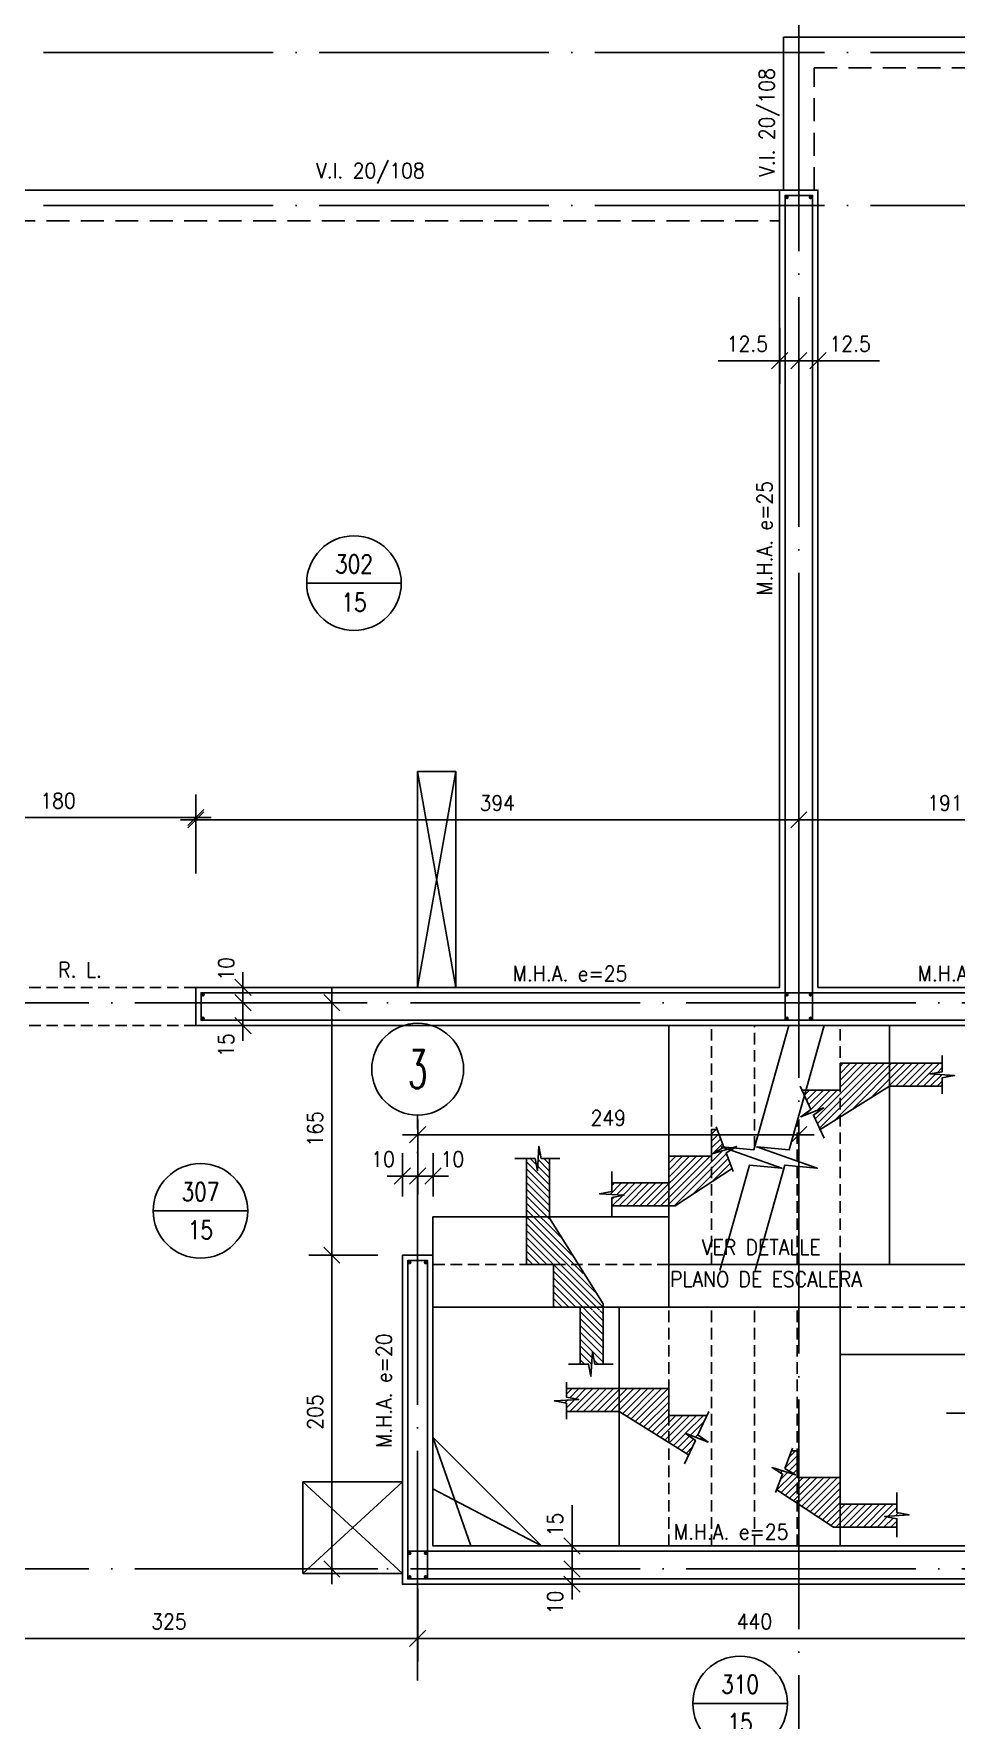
# Model space of a CAD drawing. Extents: x 2734 to 11344, y 4059 to 11529.
# Drawn here: x 4421 to 5023, y 5429 to 6531 of the extents above; entities that cross this region are included whole.
import ezdxf
from ezdxf.enums import TextEntityAlignment as Align

# ---------------------------------------------------------------- set-up
doc = ezdxf.new("R2010")
doc.units = 0
doc.header["$LTSCALE"] = 60
doc.header["$PDMODE"] = 1
for name, pattern in [('EJES', [3, 2.5, -0.25, 0, -0.25]), ('HIDDEN', [0.375, 0.25, -0.125]), ('HIDDEN2', [0.1875, 0.125, -0.0625])]:
    doc.linetypes.add(name, pattern=pattern)
doc.layers.get('0').update_dxf_attribs({"linetype": 'CONTINUOUS'})
doc.layers.get('DEFPOINTS').update_dxf_attribs({"linetype": 'CONTINUOUS'})
for name, color, linetype in [('CAJAP', 3, 'HIDDEN2'), ('COTAS', 3, 'CONTINUOUS'), ('CRUCES', 9, 'CONTINUOUS'), ('EJES', 1, 'EJES'), ('MALLA', 1, 'CONTINUOUS'), ('MUROS', 4, 'CONTINUOUS'), ('REFUERZOS', 3, 'HIDDEN2'), ('SECCION', 1, 'CONTINUOUS'), ('SHAFT', 1, 'CONTINUOUS'), ('TEXTOS', 2, 'CONTINUOUS'), ('VIGAS', 2, 'CONTINUOUS')]:
    doc.layers.add(name, color=color, linetype=linetype)
doc.layers.add('RLA-LOSAS', color=3, linetype='CONTINUOUS', lineweight=9)
doc.styles.add('COTAS', font='romans.shx', dxfattribs={"width": 0.9})
doc.styles.add('ROMANS', font='romans.shx', dxfattribs={"width": 0.9, "height": 10})
doc.dimstyles.new('50', dxfattribs={"dimtxt": 10, "dimasz": 1, "dimexe": 15, "dimexo": 0, "dimgap": 6, "dimtad": 1, "dimdec": 8, "dimdsep": 46, "dimtxsty": 'COTAS', "dimblk": '$COTA$', "dimcen": 0.09, "dimdle": 10, "dimclrd": 256, "dimclre": 256, "dimclrt": 2, "dimadec": 0, "dimazin": 0, "dimtfac": 1, "dimtdec": 8, "dimtmove": 0, "dimatfit": 2, "dimfxl": 35, "dimfxlon": 1, "dimtolj": 1, "dimarcsym": 0})

# ---------------------------------------------------------------- blocks, each defined once
blk = doc.blocks.new('$COTA$')
at = {"layer": 'COTAS'}
for p, q in [((10, 0), (-10, 0)), ((5.3, 5.3), (-5.3, -5.3)), ((0, -10), (0, 10))]:
    blk.add_line(p, q, dxfattribs=at)
blk = doc.blocks.new('*D42')
at = {"layer": 'COTAS', "lineweight": -2, "transparency": 16777216}
for p, q in [((4671.5, 5514.7), (4671.5, 5467.3)), ((5111.5, 5514.7), (5111.5, 5467.3)), ((5110.5, 5482.3), (4672.5, 5482.3))]:
    blk.add_line(p, q, dxfattribs=at)
at = {"layer": 'DEFPOINTS', "color": 0, "transparency": 16777216}
for p in [(4671.5, 5514.7), (5111.5, 5514.7), (4671.5, 5482.3)]:
    blk.add_point(p, dxfattribs=at)
at = {"layer": 'COTAS', "lineweight": -2, "transparency": 16777216, "rotation": 180}
blk.add_blockref('$COTA$', (4671.5, 5482.3), dxfattribs=at)
at = {"layer": 'COTAS', "lineweight": -2, "transparency": 16777216}
blk.add_blockref('$COTA$', (5111.5, 5482.3), dxfattribs=at)
at = {"layer": 'COTAS', "color": 2, "transparency": 16777216, "insert": (4891.5, 5493.3), "char_height": 10, "attachment_point": 5, "style": 'COTAS'}
blk.add_mtext('\\A1;440', dxfattribs=at)
blk = doc.blocks.new('*D58')
at = {"layer": 'COTAS', "lineweight": -2, "transparency": 16777216}
for p, q in [((4645.4, 5732.7), (4600.4, 5732.7)), ((4615.4, 5528.7), (4615.4, 5731.7)), ((4645.4, 5527.7), (4600.4, 5527.7))]:
    blk.add_line(p, q, dxfattribs=at)
at = {"layer": 'DEFPOINTS', "color": 0, "transparency": 16777216}
for p in [(4615.4, 5732.7), (4645.4, 5732.7), (4645.4, 5527.7)]:
    blk.add_point(p, dxfattribs=at)
at = {"layer": 'COTAS', "lineweight": -2, "transparency": 16777216}
for p, rotation in [((4615.4, 5732.7), 90), ((4615.4, 5527.7), 270)]:
    blk.add_blockref('$COTA$', p, dxfattribs=dict(at, rotation=rotation))
at = {"layer": 'COTAS', "color": 2, "transparency": 16777216, "insert": (4604.4, 5630.2), "char_height": 10, "attachment_point": 5, "rotation": 90, "style": 'COTAS'}
blk.add_mtext('\\A1;205', dxfattribs=at)
blk = doc.blocks.new('*D59')
at = {"layer": 'COTAS', "lineweight": -2, "transparency": 16777216}
for p, q in [((4526.5, 5982.2), (4526.5, 6032.2)), ((4920.5, 5982.2), (4920.5, 6032.2)), ((4527.5, 6017.2), (4919.5, 6017.2))]:
    blk.add_line(p, q, dxfattribs=at)
at = {"layer": 'DEFPOINTS', "color": 0, "transparency": 16777216}
for p in [(4920.5, 6017.2), (4526.5, 5974.4), (4920.5, 5972.4)]:
    blk.add_point(p, dxfattribs=at)
at = {"layer": 'COTAS', "lineweight": -2, "transparency": 16777216, "rotation": 180}
blk.add_blockref('$COTA$', (4526.5, 6017.2), dxfattribs=at)
at = {"layer": 'COTAS', "lineweight": -2, "transparency": 16777216}
blk.add_blockref('$COTA$', (4920.5, 6017.2), dxfattribs=at)
at = {"layer": 'COTAS', "color": 2, "transparency": 16777216, "insert": (4723.5, 6028.2), "char_height": 10, "attachment_point": 5, "style": 'COTAS'}
blk.add_mtext('\\A1;394', dxfattribs=at)
blk = doc.blocks.new('*D60')
at = {"layer": 'COTAS', "lineweight": -2, "transparency": 16777216}
for p, q in [((4920.5, 5982.2), (4920.5, 6032.2)), ((5111.5, 5982.2), (5111.5, 6032.2)), ((4921.5, 6017.2), (5110.5, 6017.2))]:
    blk.add_line(p, q, dxfattribs=at)
at = {"layer": 'DEFPOINTS', "color": 0, "transparency": 16777216}
for p in [(5111.5, 6017.2), (4920.5, 5972.4), (5111.5, 5972.5)]:
    blk.add_point(p, dxfattribs=at)
at = {"layer": 'COTAS', "lineweight": -2, "transparency": 16777216, "rotation": 180}
blk.add_blockref('$COTA$', (4920.5, 6017.2), dxfattribs=at)
at = {"layer": 'COTAS', "lineweight": -2, "transparency": 16777216}
blk.add_blockref('$COTA$', (5111.5, 6017.2), dxfattribs=at)
at = {"layer": 'COTAS', "color": 2, "transparency": 16777216, "insert": (5016, 6028.2), "char_height": 10, "attachment_point": 5, "style": 'COTAS'}
blk.add_mtext('\\A1;191', dxfattribs=at)
blk = doc.blocks.new('$EJE$')
at = {"color": 6}
blk.add_circle((0, 0), 30, dxfattribs=at)
at = {"color": 6, "style": 'COTAS', "width": 0.6}
blk.add_attdef('EJE', text='', height=25, dxfattribs=at).set_placement((0, 0), align=Align.MIDDLE)
blk = doc.blocks.new('*D147')
at = {"layer": 'COTAS', "lineweight": -2, "transparency": 16777216}
for p, q in [((4346.5, 5983.7), (4346.5, 6033.7)), ((4526.5, 5983.7), (4526.5, 6033.7)), ((4525.5, 6018.7), (4347.5, 6018.7))]:
    blk.add_line(p, q, dxfattribs=at)
at = {"layer": 'DEFPOINTS', "color": 0, "transparency": 16777216}
for p in [(4346.5, 6018.7), (4346.5, 5974.4), (4526.5, 5974.4)]:
    blk.add_point(p, dxfattribs=at)
at = {"layer": 'COTAS', "lineweight": -2, "transparency": 16777216, "rotation": 180}
blk.add_blockref('$COTA$', (4346.5, 6018.7), dxfattribs=at)
at = {"layer": 'COTAS', "lineweight": -2, "transparency": 16777216}
blk.add_blockref('$COTA$', (4526.5, 6018.7), dxfattribs=at)
at = {"layer": 'COTAS', "color": 2, "transparency": 16777216, "insert": (4436.5, 6029.7), "char_height": 10, "attachment_point": 5, "style": 'COTAS'}
blk.add_mtext('\\A1;180', dxfattribs=at)
blk = doc.blocks.new('*D152')
at = {"layer": 'COTAS', "lineweight": -2, "transparency": 16777216}
for p, q in [((4346.5, 5506.1), (4346.5, 5467.3)), ((4671.5, 5498.7), (4671.5, 5467.3)), ((4670.5, 5482.3), (4347.5, 5482.3))]:
    blk.add_line(p, q, dxfattribs=at)
at = {"layer": 'DEFPOINTS', "color": 0, "transparency": 16777216}
for p in [(4346.5, 5506.1), (4671.5, 5498.7), (4346.5, 5482.3)]:
    blk.add_point(p, dxfattribs=at)
at = {"layer": 'COTAS', "lineweight": -2, "transparency": 16777216, "rotation": 180}
blk.add_blockref('$COTA$', (4346.5, 5482.3), dxfattribs=at)
at = {"layer": 'COTAS', "lineweight": -2, "transparency": 16777216}
blk.add_blockref('$COTA$', (4671.5, 5482.3), dxfattribs=at)
at = {"layer": 'COTAS', "color": 2, "transparency": 16777216, "insert": (4509, 5493.3), "char_height": 10, "attachment_point": 5, "style": 'COTAS'}
blk.add_mtext('\\A1;325', dxfattribs=at)
blk = doc.blocks.new('*D162')
at = {"layer": 'COTAS', "lineweight": -2, "transparency": 16777216}
for p, q in [((4772.3, 5569.3), (4772.3, 5542.7)), ((4795.1, 5542.7), (4757.3, 5542.7)), ((4772.3, 5528.7), (4772.3, 5541.7)), ((4793.8, 5527.7), (4757.3, 5527.7))]:
    blk.add_line(p, q, dxfattribs=at)
at = {"layer": 'DEFPOINTS', "color": 0, "transparency": 16777216}
for p in [(4772.3, 5542.7), (4795.1, 5542.7), (4793.8, 5527.7)]:
    blk.add_point(p, dxfattribs=at)
at = {"layer": 'COTAS', "lineweight": -2, "transparency": 16777216}
for p, rotation in [((4772.3, 5542.7), 90), ((4772.3, 5527.7), 270)]:
    blk.add_blockref('$COTA$', p, dxfattribs=dict(at, rotation=rotation))
at = {"layer": 'COTAS', "color": 2, "transparency": 16777216, "insert": (4761.3, 5556.6), "char_height": 10, "attachment_point": 5, "rotation": 90, "style": 'COTAS'}
blk.add_mtext('\\A1;15', dxfattribs=at)
blk = doc.blocks.new('*D165')
at = {"layer": 'COTAS', "lineweight": -2, "transparency": 16777216}
for p, q in [((4580.2, 5907.7), (4542.3, 5907.7)), ((4557.3, 5908.7), (4557.3, 5909.7)), ((4557.3, 5897.7), (4557.3, 5907.7)), ((4578.8, 5897.7), (4542.3, 5897.7)), ((4557.3, 5896.7), (4557.3, 5895.7))]:
    blk.add_line(p, q, dxfattribs=at)
at = {"layer": 'DEFPOINTS', "color": 0, "transparency": 16777216}
for p in [(4557.3, 5907.7), (4580.2, 5907.7), (4578.8, 5897.7)]:
    blk.add_point(p, dxfattribs=at)
at = {"layer": 'COTAS', "lineweight": -2, "transparency": 16777216}
for p, rotation in [((4557.3, 5907.7), 270), ((4557.3, 5897.7), 90)]:
    blk.add_blockref('$COTA$', p, dxfattribs=dict(at, rotation=rotation))
at = {"layer": 'COTAS', "color": 2, "transparency": 16777216, "insert": (4546.3, 5919.8), "char_height": 10, "attachment_point": 5, "rotation": 90, "style": 'COTAS'}
blk.add_mtext('\\A1;10', dxfattribs=at)
blk = doc.blocks.new('*D175')
at = {"layer": 'COTAS', "lineweight": -2, "transparency": 16777216}
for p, q in [((4920.5, 6738.7), (4920.5, 6788.7)), ((5233, 6738.7), (5233, 6788.7)), ((5232, 6773.7), (4921.5, 6773.7))]:
    blk.add_line(p, q, dxfattribs=at)
at = {"layer": 'DEFPOINTS', "color": 0, "transparency": 16777216}
for p in [(4920.5, 6773.7), (4920.5, 6528.7), (5233, 6528.7)]:
    blk.add_point(p, dxfattribs=at)
at = {"layer": 'COTAS', "lineweight": -2, "transparency": 16777216, "rotation": 180}
blk.add_blockref('$COTA$', (4920.5, 6773.7), dxfattribs=at)
at = {"layer": 'COTAS', "lineweight": -2, "transparency": 16777216}
blk.add_blockref('$COTA$', (5233, 6773.7), dxfattribs=at)
at = {"layer": 'COTAS', "color": 2, "transparency": 16777216, "insert": (5076.7, 6784.7), "char_height": 10, "attachment_point": 5, "style": 'COTAS'}
blk.add_mtext('\\A1;312.5', dxfattribs=at)
blk = doc.blocks.new('*D192')
at = {"layer": 'COTAS', "lineweight": -2, "transparency": 16777216}
for p, q in [((4793.8, 5527.7), (4757.3, 5527.7)), ((4772.3, 5528.7), (4772.3, 5529.7)), ((4772.3, 5527.7), (4772.3, 5517.7)), ((4795.1, 5517.7), (4757.3, 5517.7)), ((4772.3, 5516.7), (4772.3, 5515.7))]:
    blk.add_line(p, q, dxfattribs=at)
at = {"layer": 'DEFPOINTS', "color": 0, "transparency": 16777216}
for p in [(4793.8, 5527.7), (4772.3, 5517.7), (4795.1, 5517.7)]:
    blk.add_point(p, dxfattribs=at)
at = {"layer": 'COTAS', "lineweight": -2, "transparency": 16777216}
for p, rotation in [((4772.3, 5527.7), 270), ((4772.3, 5517.7), 90)]:
    blk.add_blockref('$COTA$', p, dxfattribs=dict(at, rotation=rotation))
at = {"layer": 'COTAS', "color": 2, "transparency": 16777216, "insert": (4761.3, 5505.8), "char_height": 10, "attachment_point": 5, "rotation": 90, "style": 'COTAS'}
blk.add_mtext('\\A1;10', dxfattribs=at)
blk = doc.blocks.new('*D193')
at = {"layer": 'COTAS', "lineweight": -2, "transparency": 16777216}
for p, q in [((4661.5, 5771.1), (4661.5, 5799.4)), ((4671.5, 5772.4), (4671.5, 5799.4)), ((4660.5, 5784.4), (4659.5, 5784.4)), ((4671.5, 5784.4), (4661.5, 5784.4)), ((4672.5, 5784.4), (4673.5, 5784.4))]:
    blk.add_line(p, q, dxfattribs=at)
at = {"layer": 'DEFPOINTS', "color": 0, "transparency": 16777216}
for p in [(4661.5, 5784.4), (4661.5, 5771.1), (4671.5, 5772.4)]:
    blk.add_point(p, dxfattribs=at)
at = {"layer": 'COTAS', "lineweight": -2, "transparency": 16777216}
blk.add_blockref('$COTA$', (4661.5, 5784.4), dxfattribs=at)
at = {"layer": 'COTAS', "lineweight": -2, "transparency": 16777216, "rotation": 180}
blk.add_blockref('$COTA$', (4671.5, 5784.4), dxfattribs=at)
at = {"layer": 'COTAS', "color": 2, "transparency": 16777216, "insert": (4648.8, 5795.4), "char_height": 10, "attachment_point": 5, "style": 'COTAS'}
blk.add_mtext('\\A1;10', dxfattribs=at)
blk = doc.blocks.new('*D194')
at = {"layer": 'COTAS', "lineweight": -2, "transparency": 16777216}
for p, q in [((4578.8, 5897.7), (4542.3, 5897.7)), ((4557.3, 5896.7), (4557.3, 5883.7)), ((4580.8, 5882.7), (4542.3, 5882.7))]:
    blk.add_line(p, q, dxfattribs=at)
at = {"layer": 'DEFPOINTS', "color": 0, "transparency": 16777216}
for p in [(4578.8, 5897.7), (4557.3, 5882.7), (4580.8, 5882.7)]:
    blk.add_point(p, dxfattribs=at)
at = {"layer": 'COTAS', "lineweight": -2, "transparency": 16777216}
for p, rotation in [((4557.3, 5897.7), 90), ((4557.3, 5882.7), 270)]:
    blk.add_blockref('$COTA$', p, dxfattribs=dict(at, rotation=rotation))
at = {"layer": 'COTAS', "color": 2, "transparency": 16777216, "insert": (4546.3, 5870), "char_height": 10, "attachment_point": 5, "rotation": 90, "style": 'COTAS'}
blk.add_mtext('\\A1;15', dxfattribs=at)
blk = doc.blocks.new('*D203')
at = {"layer": 'COTAS', "lineweight": -2, "transparency": 16777216}
for p, q in [((4671.5, 5772.4), (4671.5, 5799.4)), ((4681.5, 5771.1), (4681.5, 5799.4)), ((4670.5, 5784.4), (4669.5, 5784.4)), ((4671.5, 5784.4), (4681.5, 5784.4)), ((4682.5, 5784.4), (4683.5, 5784.4))]:
    blk.add_line(p, q, dxfattribs=at)
at = {"layer": 'DEFPOINTS', "color": 0, "transparency": 16777216}
for p in [(4681.5, 5784.4), (4671.5, 5772.4), (4681.5, 5771.1)]:
    blk.add_point(p, dxfattribs=at)
at = {"layer": 'COTAS', "lineweight": -2, "transparency": 16777216}
blk.add_blockref('$COTA$', (4671.5, 5784.4), dxfattribs=at)
at = {"layer": 'COTAS', "lineweight": -2, "transparency": 16777216, "rotation": 180}
blk.add_blockref('$COTA$', (4681.5, 5784.4), dxfattribs=at)
at = {"layer": 'COTAS', "color": 2, "transparency": 16777216, "insert": (4694.1, 5795.4), "char_height": 10, "attachment_point": 5, "style": 'COTAS'}
blk.add_mtext('\\A1;10', dxfattribs=at)
blk = doc.blocks.new('*D205')
at = {"layer": 'COTAS', "lineweight": -2, "transparency": 16777216}
for p, q in [((4671.5, 5817.4), (4671.5, 5796.4)), ((4672.5, 5811.4), (4919.5, 5811.4)), ((4920.5, 5817.4), (4920.5, 5796.4))]:
    blk.add_line(p, q, dxfattribs=at)
at = {"layer": 'DEFPOINTS', "color": 0, "transparency": 16777216}
for p in [(4671.5, 5817.4), (4920.5, 5817.4), (4920.5, 5811.4)]:
    blk.add_point(p, dxfattribs=at)
at = {"layer": 'COTAS', "lineweight": -2, "transparency": 16777216, "rotation": 180}
blk.add_blockref('$COTA$', (4671.5, 5811.4), dxfattribs=at)
at = {"layer": 'COTAS', "lineweight": -2, "transparency": 16777216}
blk.add_blockref('$COTA$', (4920.5, 5811.4), dxfattribs=at)
at = {"layer": 'COTAS', "color": 2, "transparency": 16777216, "insert": (4796, 5822.4), "char_height": 10, "attachment_point": 5, "style": 'COTAS'}
blk.add_mtext('\\A1;249', dxfattribs=at)
blk = doc.blocks.new('*D209')
at = {"layer": 'COTAS', "lineweight": -2, "transparency": 16777216}
for p, q in [((4638.5, 5897.7), (4600.4, 5897.7)), ((4615.4, 5733.7), (4615.4, 5896.7)), ((4645.4, 5732.7), (4600.4, 5732.7))]:
    blk.add_line(p, q, dxfattribs=at)
at = {"layer": 'DEFPOINTS', "color": 0, "transparency": 16777216}
for p in [(4615.4, 5897.7), (4638.5, 5897.7), (4645.4, 5732.7)]:
    blk.add_point(p, dxfattribs=at)
at = {"layer": 'COTAS', "lineweight": -2, "transparency": 16777216}
for p, rotation in [((4615.4, 5897.7), 90), ((4615.4, 5732.7), 270)]:
    blk.add_blockref('$COTA$', p, dxfattribs=dict(at, rotation=rotation))
at = {"layer": 'COTAS', "color": 2, "transparency": 16777216, "insert": (4604.4, 5815.2), "char_height": 10, "attachment_point": 5, "rotation": 90, "style": 'COTAS'}
blk.add_mtext('\\A1;165', dxfattribs=at)
blk = doc.blocks.new('*D221')
at = {"layer": 'COTAS', "lineweight": -2, "transparency": 16777216}
for p, q in [((4908, 6338.7), (4908, 6302.2)), ((4920.5, 6338.7), (4920.5, 6302.2)), ((4907, 6317.2), (4867.8, 6317.2)), ((4920.5, 6317.2), (4908, 6317.2)), ((4921.5, 6317.2), (4922.5, 6317.2))]:
    blk.add_line(p, q, dxfattribs=at)
at = {"layer": 'DEFPOINTS', "color": 0, "transparency": 16777216}
for p in [(4908, 6338.7), (4920.5, 6338.7), (4920.5, 6317.2)]:
    blk.add_point(p, dxfattribs=at)
at = {"layer": 'COTAS', "lineweight": -2, "transparency": 16777216}
blk.add_blockref('$COTA$', (4908, 6317.2), dxfattribs=at)
at = {"layer": 'COTAS', "lineweight": -2, "transparency": 16777216, "rotation": 180}
blk.add_blockref('$COTA$', (4920.5, 6317.2), dxfattribs=at)
at = {"layer": 'COTAS', "color": 2, "transparency": 16777216, "insert": (4886.9, 6328.2), "char_height": 10, "attachment_point": 5, "style": 'COTAS'}
blk.add_mtext('\\A1;12.5', dxfattribs=at)
blk = doc.blocks.new('*D222')
at = {"layer": 'COTAS', "lineweight": -2, "transparency": 16777216}
for p, q in [((4920.5, 6338.7), (4920.5, 6302.2)), ((4933, 6338.7), (4933, 6302.2)), ((4919.5, 6317.2), (4918.5, 6317.2)), ((4920.5, 6317.2), (4933, 6317.2)), ((4934, 6317.2), (4973.1, 6317.2))]:
    blk.add_line(p, q, dxfattribs=at)
at = {"layer": 'DEFPOINTS', "color": 0, "transparency": 16777216}
for p in [(4920.5, 6338.7), (4933, 6338.7), (4920.5, 6317.2)]:
    blk.add_point(p, dxfattribs=at)
at = {"layer": 'COTAS', "lineweight": -2, "transparency": 16777216}
blk.add_blockref('$COTA$', (4920.5, 6317.2), dxfattribs=at)
at = {"layer": 'COTAS', "lineweight": -2, "transparency": 16777216, "rotation": 180}
blk.add_blockref('$COTA$', (4933, 6317.2), dxfattribs=at)
at = {"layer": 'COTAS', "color": 2, "transparency": 16777216, "insert": (4954, 6328.2), "char_height": 10, "attachment_point": 5, "style": 'COTAS'}
blk.add_mtext('\\A1;12.5', dxfattribs=at)
blk = doc.blocks.new('LOSA')
at = {"color": 6, "linetype": 'Continuous'}
blk.add_line((-30.9, 0), (30.9, 0), dxfattribs=at)
at = {"color": 3, "linetype": 'Continuous'}
blk.add_circle((0, 0), 30.9, dxfattribs=at)
at = {"color": 2, "style": 'COTAS', "width": 0.8}
for tag, p in [('NUMERO', (0, 12.5)), ('E', (0, -12.5))]:
    blk.add_attdef(tag, text='', height=12, dxfattribs=at).set_placement(p, align=Align.MIDDLE)
at = {"layer": 'RLA-LOSAS', "style": 'COTAS', "flags": 1}
blk.add_attdef('DIRVER', text='', height=8.09, rotation=90, dxfattribs=at).set_placement((-30.5, 40), align=Align.MIDDLE)
at = {"layer": 'RLA-LOSAS', "linetype": 'ByBlock', "style": 'COTAS', "flags": 1}
blk.add_attdef('CUAVER', text='', height=8.09, rotation=90, dxfattribs=at).set_placement((-49.7, -4.9), align=Align.MIDDLE)
at = {"layer": 'RLA-LOSAS', "style": 'COTAS', "flags": 1}
blk.add_attdef('DIRHOR', text='', height=8.09, dxfattribs=at).set_placement((37.9, -29.3), align=Align.MIDDLE)
at = {"layer": 'RLA-LOSAS', "linetype": 'ByBlock', "style": 'COTAS', "flags": 1}
blk.add_attdef('CUAHOR', text='', height=8.09, dxfattribs=at).set_placement((-9.4, -47.7), align=Align.MIDDLE)
at = {"layer": 'RLA-LOSAS', "style": 'COTAS', "width": 0.7, "flags": 1}
blk.add_attdef('CONTRAFLECHA', text='', height=10, dxfattribs=at).set_placement((0, -67.5), align=Align.MIDDLE)

msp = doc.modelspace()

# ---------------------------------------------------------------- hatches: boundary and pattern name
at = {"layer": 'SECCION'}
h = msp.add_hatch(dxfattribs=at)
h.set_pattern_fill('ANSI31', color=9)
h.set_pattern_definition([(45, (-114726.9315, -71005.0008), (-2.24506403, 2.24506403), [])])
h.paths.add_polyline_path([(4979.75779971, 5843.11697482), (4979.75779971, 5858.11697482), (4947.45585631, 5858.11697482), (4947.45585631, 5822.92826019)])
h.paths.add_polyline_path([(5014.22903924, 5852.61697482), (5014.22903924, 5858.11697482), (4979.75779971, 5858.11697482), (4979.75779971, 5843.11697482), (5014.22903924, 5843.11697482), (5014.22903924, 5848.61697482), (5022.22903924, 5850.11697482), (5006.22903924, 5851.11697482)])
h.paths.add_polyline_path([(4922.41317207, 5840.61697482), (4928.32113435, 5827.89003778), (4921.69643218, 5823.16105045), (4936.6300536, 5828.99088334), (4930.00535143, 5824.261896), (4934.4095677, 5814.77432981), (4947.45585631, 5822.92826019), (4947.45585631, 5840.61697482)])
h = msp.add_hatch(dxfattribs=at)
h.set_pattern_fill('ANSI31', color=9)
h.set_pattern_definition([(45, (-3412.9374, -1005.3148), (-2.245064, 2.245064), [])])
h.paths.add_polyline_path([(4876.87911646, 5789.34290631), (4872.98755644, 5799.59364378), (4879.93434413, 5803.83535816), (4864.62108372, 5799.09151419), (4871.56787141, 5803.33322857), (4867.17970156, 5814.89208334), (4863.45585631, 5814.89208334), (4863.45585631, 5797.39208334), (4835.45585631, 5797.39208334), (4835.45585631, 5779.89208334), (4798.34980282, 5779.89208334), (4798.34980282, 5774.39208334), (4790.34980282, 5772.89208334), (4806.34980282, 5771.89208334), (4798.34980282, 5770.39208334), (4798.34980282, 5764.89208334), (4839.75779971, 5764.89208334)])
h = msp.add_hatch(dxfattribs=at)
h.set_pattern_fill('ANSI31', color=9, angle=90)
h.set_pattern_definition([(135, (12.0048, -5), (-2.245064, -2.245064), [])])
h.paths.add_polyline_path([(4757.65091338, 5795.87691061), (4752.15091338, 5795.87691061), (4750.65091338, 5803.87691061), (4749.65091338, 5787.87691061), (4748.15091338, 5795.87691061), (4742.65091338, 5795.87691061), (4742.65091338, 5757.70691493), (4757.65091338, 5757.70691493)])
h.paths.add_polyline_path([(4757.65091338, 5756.00885833), (4757.65091338, 5757.70691493), (4742.65091338, 5757.70691493), (4742.65091338, 5726.70691493), (4760.15091338, 5726.70691493), (4775.96462801, 5726.70691493)])
h.paths.add_polyline_path([(4760.15091338, 5698.70691493), (4777.65091338, 5698.70691493), (4777.65091338, 5696.70691493), (4777.98124658, 5696.70691493), (4792.65091338, 5696.20691493), (4792.65091338, 5700.00885833), (4775.96462801, 5726.70691493), (4760.15091338, 5726.70691493)])
h.paths.add_polyline_path([(4787.15091338, 5661.60086144), (4792.65091338, 5661.60086144), (4792.65091338, 5696.70691493), (4777.65091338, 5696.70691493), (4777.65091338, 5661.60086144), (4783.15091338, 5661.60086144), (4784.65091338, 5653.60086144), (4785.65091338, 5669.60086144)])
h = msp.add_hatch(dxfattribs=at)
h.set_pattern_fill('ANSI31', color=9)
h.set_pattern_definition([(45, (-114751.464, -71217.6046), (-2.24506403, 2.24506403), [])])
h.paths.add_polyline_path([(4803.15391292, 5630.51314103), (4803.15391292, 5645.51314103), (4835.45585631, 5645.51314103), (4835.45585631, 5610.32442641)])
h.paths.add_polyline_path([(4768.68267339, 5640.01314103), (4768.68267339, 5645.51314103), (4803.15391292, 5645.51314103), (4803.15391292, 5630.51314103), (4768.68267339, 5630.51314103), (4768.68267339, 5636.01314103), (4760.68267339, 5637.51314103), (4776.68267339, 5638.51314103)])
h.paths.add_polyline_path([(4860.49854055, 5628.01314103), (4854.59057828, 5615.286204), (4861.21528044, 5610.55721666), (4846.28165903, 5616.38704955), (4852.9063612, 5611.65806221), (4848.50214493, 5602.17049602), (4835.45585631, 5610.32442641), (4835.45585631, 5628.01314103)])
h = msp.add_hatch(dxfattribs=at)
h.set_pattern_fill('ANSI31', color=9)
h.set_pattern_definition([(45, (-3437.47, -1215.2493), (-2.245064, 2.245064), [])])
h.paths.add_polyline_path([(4906.03259617, 5579.40839652), (4909.92415618, 5589.65913399), (4902.9773685, 5593.90084837), (4918.29062891, 5589.1570044), (4911.34384122, 5593.39871878), (4915.73201107, 5604.95757355), (4919.45585631, 5604.95757355), (4919.45585631, 5587.45757355), (4947.45585631, 5587.45757355), (4947.45585631, 5569.95757355), (4984.56190981, 5569.95757355), (4984.56190981, 5564.45757355), (4992.56190981, 5562.95757355), (4976.56190981, 5561.95757355), (4984.56190981, 5560.45757355), (4984.56190981, 5554.95757355), (4943.15391292, 5554.95757355)])

# ---------------------------------------------------------------- linework, layer by layer
at = {"layer": 'CAJAP'}
for p, q in [((4863.45585631, 5726.70691493), (4863.45585631, 5882.70691493)), ((4891.45585631, 5802.94664634), (4891.45585631, 5882.70691493)), ((4947.45585631, 5726.70691493), (4947.45585631, 5882.70691493)), ((4919.45585631, 5726.70691493), (4919.45585631, 5820.39690654)), ((4835.45585631, 5726.70691493), (4681.45585631, 5726.70691493)), ((4835.45585631, 5542.70691493), (4835.45585631, 5698.70691493)), ((4863.45585631, 5542.70691493), (4863.45585631, 5698.70691493)), ((4891.45585631, 5542.70691493), (4891.45585631, 5698.70691493)), ((4919.45585631, 5542.70691493), (4919.45585631, 5698.70691493)), ((4947.45585631, 5698.70691493), (5101.45585631, 5698.70691493))]:
    msp.add_line(p, q, dxfattribs=at)
at = {"layer": 'CRUCES'}
for p, q in [((4696.45585631, 6048.70691493), (4671.45585631, 5907.70691493)), ((4696.45585631, 5907.70691493), (4671.45585631, 6048.70691493)), ((4681.45585631, 5613.70691493), (4706.19374599, 5542.70691493)), ((4596.45585631, 5524.70691493), (4661.45585631, 5584.70691493)), ((4596.45585631, 5584.70691493), (4661.45585631, 5524.70691493)), ((4681.45585631, 5579.99073973), (4752.45585631, 5542.70691493))]:
    msp.add_line(p, q, dxfattribs=at)
for points in [[(4868.88482731, 5722.72899131), (4888.22375277, 5791.45971915), (4909.42340832, 5789.56938681), (4869.85713222, 5803.4186852), (4891.05678776, 5801.52835286), (4913.89818943, 5882.70691493)], [(4891.97480683, 5722.72899131), (4911.31373229, 5791.45971915), (4932.51338783, 5789.56938681), (4892.94711174, 5803.4186852), (4914.14676728, 5801.52835286), (4936.98816895, 5882.70691493)]]:
    msp.add_lwpolyline(points, dxfattribs=at)
at = {"layer": 'EJES'}
for points in [[(4920.45585631, 4407.70691493), (4920.45585631, 6873.70691493)], [(3346.45585631, 6518.70691493), (7642.45585631, 6518.70691493)], [(3346.45585631, 6418.70691493), (7642.45585631, 6418.70691493)], [(3946.45585631, 5897.70691493), (7044.95585631, 5897.70691493)], [(4671.45585631, 5454.78368837), (4671.45585631, 5824.24940649)], [(3946.45585631, 5527.70691493), (7044.95585631, 5527.70691493)]]:
    msp.add_lwpolyline(points, dxfattribs=at)
at = {"layer": 'MALLA'}
for p, q in [((4929.45585631, 5904.20691493), (4911.45585631, 5904.20691493)), ((4911.45585631, 5904.20691493), (4929.45585631, 5904.20691493)), ((4911.45585631, 5904.20691493), (4911.45585631, 5886.20691493)), ((4929.45585631, 5904.20691493), (4929.45585631, 5886.20691493)), ((4677.95585631, 5539.20691493), (4664.95585631, 5539.20691493)), ((4677.95585631, 5539.20691493), (4677.95585631, 5521.20691493))]:
    msp.add_line(p, q, dxfattribs=at)
msp.add_lwpolyline([(4929.45585631, 5904.20691493), (4929.45585631, 6425.20691493), (4911.45585631, 6425.20691493), (4911.45585631, 5904.20691493), (4529.95585631, 5904.20691493), (4529.95585631, 5886.20691493), (5104.95585631, 5886.20691493), (5104.95585631, 5539.20691493), (4677.95585631, 5539.20691493), (4677.95585631, 5729.20691493), (4664.95585631, 5729.20691493), (4664.95585631, 5521.20691493), (5117.95585631, 5521.20691493), (5117.95585631, 5621.20691493), (5313.95585631, 5621.20691493), (5313.95585631, 5634.20691493), (5117.95585631, 5634.20691493), (5117.95585631, 5891.20691493), (5313.95585631, 5891.20691493), (5313.95585631, 5904.20691493)], close=True, dxfattribs=at)
at = {"layer": 'MALLA', "const_width": 1.25}
for points in [[(4912.08085631, 6423.95691493, -1), (4913.33085631, 6423.95691493, -1)], [(4927.58085631, 6423.95691493, -1), (4928.83085631, 6423.95691493, -1)], [(4530.58085631, 5902.95691493, -1), (4531.83085631, 5902.95691493, -1)], [(4912.08085631, 5902.95691493, -1), (4913.33085631, 5902.95691493, -1)], [(4912.08085631, 5902.95691493, -1), (4913.33085631, 5902.95691493, -1)], [(4927.58085631, 5902.95691493, -1), (4928.83085631, 5902.95691493, -1)], [(4927.58085631, 5902.95691493, -1), (4928.83085631, 5902.95691493, -1)], [(4530.58085631, 5887.45691493, -1), (4531.83085631, 5887.45691493, -1)], [(4912.08085631, 5887.45691493, -1), (4913.33085631, 5887.45691493, -1)], [(4927.58085631, 5887.45691493, -1), (4928.83085631, 5887.45691493, -1)], [(4665.58085631, 5727.95691493, -1), (4666.83085631, 5727.95691493, -1)], [(4676.08085631, 5727.95691493, -1), (4677.33085631, 5727.95691493, -1)], [(4665.58085631, 5537.95691493, -1), (4666.83085631, 5537.95691493, -1)], [(4676.08085631, 5537.95691493, -1), (4677.33085631, 5537.95691493, -1)], [(4665.58085631, 5522.45691493, -1), (4666.83085631, 5522.45691493, -1)], [(4676.08085631, 5522.45691493, -1), (4677.33085631, 5522.45691493, -1)]]:
    msp.add_lwpolyline(points, format="xyb", close=True, dxfattribs=at)
at = {"layer": 'MUROS'}
msp.add_lwpolyline([(4932.95585631, 5907.70691493), (4932.95585631, 6428.70691493), (4907.95585631, 6428.70691493), (4907.95585631, 5907.70691493), (4526.45585631, 5907.70691493), (4526.45585631, 5882.70691493), (5101.45585631, 5882.70691493), (5101.45585631, 5542.70691493), (4681.45585631, 5542.70691493), (4681.45585631, 5732.70691493), (4661.45585631, 5732.70691493), (4661.45585631, 5517.70691493), (5121.45585631, 5517.70691493), (5121.45585631, 5617.70691493), (5317.45585631, 5617.70691493), (5317.45585631, 5637.70691493), (5121.45585631, 5637.70691493), (5121.45585631, 5887.70691493), (5317.45585631, 5887.70691493), (5317.45585631, 5907.70691493)], close=True, dxfattribs=at)
at = {"layer": 'REFUERZOS'}
for p, q in [((4526.45585631, 5907.70691493), (4361.45585631, 5907.70691493)), ((4526.45585631, 5882.70691493), (4361.45585631, 5882.70691493))]:
    msp.add_line(p, q, dxfattribs=at)
at = {"layer": 'SECCION'}
for points in [[(5014.22903924, 5858.11697482), (4947.45585631, 5858.11697482), (4947.45585631, 5840.61697482), (4922.41317207, 5840.61697482)], [(5014.22903924, 5843.11697482), (4979.75779971, 5843.11697482), (4934.4095677, 5814.77432981)], [(4798.34980282, 5779.89208334), (4835.45585631, 5779.89208334), (4835.45585631, 5797.39208334), (4863.45585631, 5797.39208334), (4863.45585631, 5814.89208334), (4867.17970156, 5814.89208334)], [(4777.65091338, 5661.60086144), (4777.65091338, 5698.70691493), (4760.15091338, 5698.70691493), (4760.15091338, 5726.70691493), (4742.65091338, 5726.70691493), (4742.65091338, 5795.87691061)], [(4792.65091338, 5661.60086144), (4792.65091338, 5701.00885833), (4757.65091338, 5757.00885833), (4757.65091338, 5795.87691061)], [(4798.34980282, 5764.89208334), (4839.75779971, 5764.89208334), (4876.87911646, 5789.34290631)], [(4768.68267339, 5645.51314103), (4835.45585631, 5645.51314103), (4835.45585631, 5628.01314103), (4860.49854055, 5628.01314103)], [(4768.68267339, 5630.51314103), (4803.15391292, 5630.51314103), (4848.50214493, 5602.17049602)], [(4984.56190981, 5569.95757355), (4947.45585631, 5569.95757355), (4947.45585631, 5587.45757355), (4919.45585631, 5587.45757355), (4919.45585631, 5604.95757355), (4915.73201107, 5604.95757355)], [(4984.56190981, 5554.95757355), (4943.15391292, 5554.95757355), (4906.03259617, 5579.40839652)]]:
    msp.add_lwpolyline(points, dxfattribs=at)
at = {"layer": 'SECCION', "color": 9}
for points in [[(5014.22903924, 5838.11697482), (5014.22903924, 5848.61697482), (5022.22903924, 5850.11697482), (5006.22903924, 5851.11697482), (5014.22903924, 5852.61697482), (5014.22903924, 5863.11697482)], [(4921.27199331, 5843.07530302), (4928.32113435, 5827.89003778), (4921.69643218, 5823.16105045), (4936.6300536, 5828.99088334), (4930.00535143, 5824.261896), (4937.05449247, 5809.07663076)], [(4866.52520471, 5816.61609), (4871.56787141, 5803.33322857), (4864.62108372, 5799.09151419), (4879.93434413, 5803.83535816), (4872.98755644, 5799.59364378), (4877.58154978, 5787.49263045)], [(4764.24089755, 5795.87691061), (4752.15091338, 5795.87691061), (4750.65091338, 5803.87691061), (4749.65091338, 5787.87691061), (4748.15091338, 5795.87691061), (4735.05268177, 5795.87691061)], [(4798.34980282, 5758.30209917), (4798.34980282, 5770.39208334), (4806.34980282, 5771.89208334), (4790.34980282, 5772.89208334), (4798.34980282, 5774.39208334), (4798.34980282, 5787.49031495)], [(4799.24089755, 5661.60086144), (4787.15091338, 5661.60086144), (4785.65091338, 5669.60086144), (4784.65091338, 5653.60086144), (4783.15091338, 5661.60086144), (4770.05268177, 5661.60086144)], [(4768.68267339, 5625.51314103), (4768.68267339, 5636.01314103), (4760.68267339, 5637.51314103), (4776.68267339, 5638.51314103), (4768.68267339, 5640.01314103), (4768.68267339, 5649.75516515)], [(5046.04584048, 5629.53691925), (5033.95585631, 5629.53691925), (5032.45585631, 5621.53691925), (5031.45585631, 5637.53691925), (5029.95585631, 5629.53691925), (5016.8576247, 5629.53691925)], [(4861.63971932, 5630.47146923), (4854.59057828, 5615.286204), (4861.21528044, 5610.55721666), (4846.28165903, 5616.38704955), (4852.9063612, 5611.65806221), (4845.85722016, 5596.47279698)], [(4916.38650792, 5606.68158021), (4911.34384122, 5593.39871878), (4918.29062891, 5589.1570044), (4902.9773685, 5593.90084837), (4909.92415618, 5589.65913399), (4905.33016285, 5577.55812067)], [(4984.56190981, 5548.36758938), (4984.56190981, 5560.45757355), (4976.56190981, 5561.95757355), (4992.56190981, 5562.95757355), (4984.56190981, 5564.45757355), (4984.56190981, 5577.55580516)]]:
    msp.add_lwpolyline(points, dxfattribs=at)
at = {"layer": 'SHAFT'}
for points in [[(4696.45585631, 5907.70691493), (4671.45585631, 5907.70691493), (4671.45585631, 6048.70691493), (4696.45585631, 6048.70691493)], [(4681.45585631, 5542.70691493), (4681.45585631, 5613.70691493), (4752.45585631, 5542.70691493)], [(4596.45585631, 5584.70691493), (4661.45585631, 5584.70691493), (4661.45585631, 5524.70691493), (4596.45585631, 5524.70691493)]]:
    msp.add_lwpolyline(points, close=True, dxfattribs=at)
at = {"layer": 'VIGAS'}
for p, q in [((4910.45585631, 6528.70691493), (5504.45585631, 6528.70691493)), ((4910.45585631, 6428.70691493), (4910.45585631, 6528.70691493)), ((4361.45585631, 6428.70691493), (4907.95585631, 6428.70691493)), ((4835.45585631, 5726.70691493), (4835.45585631, 5882.70691493)), ((4979.75779971, 5726.70691493), (4979.75779971, 5882.70691493)), ((4681.45585631, 5732.70691493), (4681.45585631, 5757.70691493)), ((4835.45585631, 5757.70691493), (4681.45585631, 5757.70691493)), ((4947.45585631, 5726.70691493), (4835.45585631, 5726.70691493)), ((4835.45585631, 5698.70691493), (4835.45585631, 5726.70691493)), ((4947.45585631, 5698.70691493), (4947.45585631, 5726.70691493)), ((5101.45585631, 5726.70691493), (4947.45585631, 5726.70691493)), ((4835.45585631, 5698.70691493), (4681.45585631, 5698.70691493)), ((4803.15391292, 5542.70691493), (4803.15391292, 5698.70691493)), ((4947.45585631, 5698.70691493), (4835.45585631, 5698.70691493)), ((4947.45585631, 5542.70691493), (4947.45585631, 5698.70691493)), ((5101.45585631, 5667.70691493), (4947.45585631, 5667.70691493))]:
    msp.add_line(p, q, dxfattribs=at)
at = {"layer": 'VIGAS', "linetype": 'HIDDEN'}
for p, q in [((4930.45585631, 6428.70691493), (4930.45585631, 6508.70691493)), ((4930.45585631, 6508.70691493), (5484.45585631, 6508.70691493)), ((4361.45585631, 6408.70691493), (4907.95585631, 6408.70691493))]:
    msp.add_line(p, q, dxfattribs=at)

# ---------------------------------------------------------------- block references
for name, p, values in [('LOSA', (4629.85659203, 6171.86440729), {'NUMERO': '302', 'E': '15'}), ('$EJE$', (4671.45585631, 5854.24940649), {'EJE': '3'}), ('LOSA', (4529.56566734, 5761.67115912), {'NUMERO': '307', 'E': '15'}), ('LOSA', (4882.13354719, 5439.79312219), {'NUMERO': '310', 'E': '15'})]:
    msp.add_blockref(name, p).add_auto_attribs(values)

# ---------------------------------------------------------------- texts
at = {"layer": 'TEXTOS', "style": 'ROMANS', "width": 0.9}
for s, p in [('V.I. 20/108', (4900.23736426, 6472.90880091)), ('M.H.A. e=25', (4898.13836367, 6201.20648508)), ('M.H.A. e=20', (4649.45585631, 5644.16166593))]:
    msp.add_text(s, height=10, rotation=90, dxfattribs=at).set_placement(p, align=Align.MIDDLE)
for s, p in [('V.I. 20/108', (4640.59910127, 6440.70691493)), ('R. L.', (4450.9188836, 5919.25303023)), ('M.H.A. e=25', (4771.05232595, 5916.70691493)), ('M.H.A. e=25', (5035.66445044, 5916.70691493)), ('VER DETALLE  ', (4902.16600599, 5737.868012)), (' PLANO DE ESCALERA', (4895.99063525, 5716.98119852)), ('M.H.A. e=25', (4876.30229497, 5551.93770366))]:
    msp.add_text(s, height=10, dxfattribs=at).set_placement(p, align=Align.MIDDLE)

# ---------------------------------------------------------------- dimensions: what is measured, and where the dimension line sits
at = {"layer": 'COTAS'}
for base, p1, p2, picture, middle in [((4920.4558563143, 6773.7069149326), (5232.9558563143, 6528.7069149326), (4920.4558563143, 6528.7069149326), '*D175', (5076.7058563143, 6784.7069149326)), ((5111.4558563143, 6017.2344090487), (4920.4558563143, 5972.397539949), (5111.4558563143, 5972.534334835), '*D60', (5015.9558563143, 6028.2344090487))]:
    dim = msp.add_linear_dim(base=base, p1=p1, p2=p2, dimstyle='50', override={"dimtmove": 1}, dxfattribs=at)
    dim.commit()
    dim.dimension.update_dxf_attribs({"geometry": picture, "text_midpoint": middle})
dim = msp.add_linear_dim(base=(4920.4558563143, 6317.1956205032), p1=(4907.9558563143, 6338.6521190448), p2=(4920.4558563143, 6338.6521190448), dimstyle='50', dxfattribs=at)
dim.commit()
dim.dimension.update_dxf_attribs({"geometry": '*D221', "text_midpoint": (4886.8844277429, 6317.1956205032), "dimtype": 160})
dim = msp.add_linear_dim(base=(4920.4558563143, 6317.1956205032), p1=(4932.9558563143, 6338.6521190448), p2=(4920.4558563143, 6338.6521190448), angle=180, dimstyle='50', dxfattribs=at)
dim.commit()
dim.dimension.update_dxf_attribs({"geometry": '*D222', "text_midpoint": (4954.0272848858, 6317.1956205032), "dimtype": 160})
for base, p1, p2, picture, middle in [((4346.4558563143, 6018.7344090487), (4526.4558563143, 5974.397539949), (4346.4558563143, 5974.397539949), '*D147', (4436.4558563143, 6029.7344090487)), ((4920.4558563143, 6017.2344090487), (4526.4558563143, 5974.397539949), (4920.4558563143, 5972.397539949), '*D59', (4723.4558563143, 6028.2344090487)), ((4920.4558563143, 5811.398342061), (4671.4558563143, 5817.3902393527), (4920.4558563143, 5817.3902393527), '*D205', (4795.9558563143, 5822.398342061)), ((4671.4558563143, 5482.3140779165), (5111.4558563143, 5514.7069149326), (4671.4558563143, 5514.7069149326), '*D42', (4891.4558563143, 5493.3140779165)), ((4346.4558563143, 5482.3140779165), (4671.4558563143, 5498.7389204341), (4346.4558563143, 5506.1129920727), '*D152', (4508.9558563143, 5493.3140779165))]:
    dim = msp.add_linear_dim(base=base, p1=p1, p2=p2, dimstyle='50', dxfattribs=at)
    dim.commit()
    dim.dimension.update_dxf_attribs({"geometry": picture, "text_midpoint": middle})
for base, p1, p2, angle, picture, middle in [((4557.3416857286, 5907.7069149326), (4578.7981842703, 5897.7069149326), (4580.1559718404, 5907.7069149326), 90, '*D165', (4557.3416857286, 5919.7705097371)), ((4557.3416857286, 5882.7069149326), (4578.7981842703, 5897.7069149326), (4580.8348656254, 5882.7069149326), 270, '*D194', (4557.3416857286, 5870.0380985377)), ((4661.4558563143, 5784.4133254961), (4671.4558563143, 5772.4282026658), (4661.4558563143, 5771.0704150957), 180, '*D193', (4648.8161823745, 5784.4133254961)), ((4772.3289224452, 5542.7069149326), (4793.7854209869, 5527.7069149326), (4795.1432085569, 5542.7069149326), 90, '*D162', (4772.3289224452, 5556.6489362922)), ((4772.3289224452, 5517.7069149326), (4793.7854209869, 5527.7069149326), (4795.1432085569, 5517.7069149326), 270, '*D192', (4772.3289224452, 5505.8278197953))]:
    dim = msp.add_linear_dim(base=base, p1=p1, p2=p2, angle=angle, dimstyle='50', override={"dimtmove": 1}, dxfattribs=at)
    dim.commit()
    dim.dimension.update_dxf_attribs({"geometry": picture, "text_midpoint": middle, "dimtype": 160})
dim = msp.add_linear_dim(base=(4615.3567173335, 5897.7069149326), p1=(4645.4034303334, 5732.7069149326), p2=(4638.4840754947, 5897.7069149326), angle=90, dimstyle='50', dxfattribs=at)
dim.commit()
dim.dimension.update_dxf_attribs({"geometry": '*D209', "text_midpoint": (4604.3567173335, 5815.2069149326)})
dim = msp.add_linear_dim(base=(4681.4558563143, 5784.4133254961), p1=(4671.4558563143, 5772.4282026658), p2=(4681.4558563143, 5771.0704150957), dimstyle='50', override={"dimtmove": 1}, dxfattribs=at)
dim.commit()
dim.dimension.update_dxf_attribs({"geometry": '*D203', "text_midpoint": (4694.0955302542, 5784.4133254961), "dimtype": 160})
dim = msp.add_aligned_dim(p1=(4645.4034303334, 5527.7069149326), p2=(4645.4034303334, 5732.7069149326), distance=30.046713, dimstyle='50', dxfattribs=at)
dim.commit()
dim.dimension.update_dxf_attribs({"geometry": '*D58', "text_midpoint": (4604.3567173335, 5630.2069149326)})

doc.saveas('drawing.dxf')
